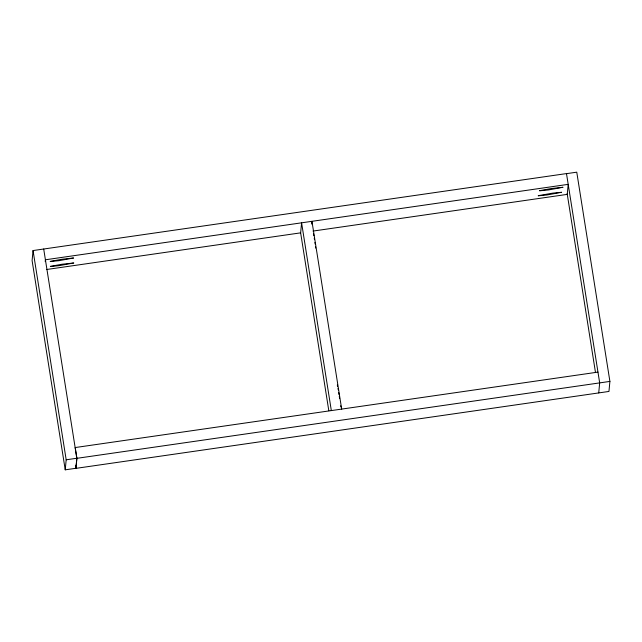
<?xml version="1.0" encoding="UTF-8"?>
<svg xmlns="http://www.w3.org/2000/svg" width="642" height="642" viewBox="0 0 642 642"><rect width="100%" height="100%" fill="white"/><g stroke="black" fill="none" stroke-linecap="round" stroke-linejoin="round"><path stroke-width="0.96" d="M598.729 392.92L599.676 382.889L566.485 173.581L33.047 250.557L32.1 260.588L65.235 469.824L75.884 468.291L76.839 458.252L43.704 249.016M45.237 261.615L45.405 259.785L568.194 184.35L567.247 194.382L312.983 231.08M65.235 469.824L66.182 459.792L33.047 250.557M597.967 372.111L75.178 447.554L76.888 458.324L75.941 468.363L608.953 391.443L609.9 381.412L576.765 172.176L566.541 173.653M328.816 410.744L300.641 232.853L301.588 222.822L331.328 410.591M311.691 224.066L311.948 221.329L341.688 409.098M46.433 269.536L300.641 232.853M66.182 459.792L76.839 458.252M76.888 458.324L609.9 381.412M337.395 384.847L337.588 385.882M338.013 388.378L338.262 389.911M567.151 193.563L595.455 372.28M313.545 233.696L313.858 235.662M338.703 392.631L339.016 394.597M75.419 465.33L75.78 467.384M339.289 396.323L339.634 398.562M314.243 238.142L314.476 239.635M314.901 242.443L315.15 244.072M340.701 405.736L340.862 406.988M337.363 385.088L337.531 386.34M315.543 246.809L315.703 248.061M50.574 261.326L50.18 261.519L58.871 260.7L73.621 257.996L61.889 259.256L50.574 261.326M50.726 266.31L50.333 266.502L59.024 265.684L73.774 262.979L62.041 264.239L50.726 266.31M539.994 190.602L539.593 190.794L548.284 189.976L563.034 187.271L551.309 188.531L539.994 190.602M538.59 195.617L538.197 195.81L546.888 194.991L561.638 192.287L552.947 193.106L538.59 195.617"/></g></svg>
